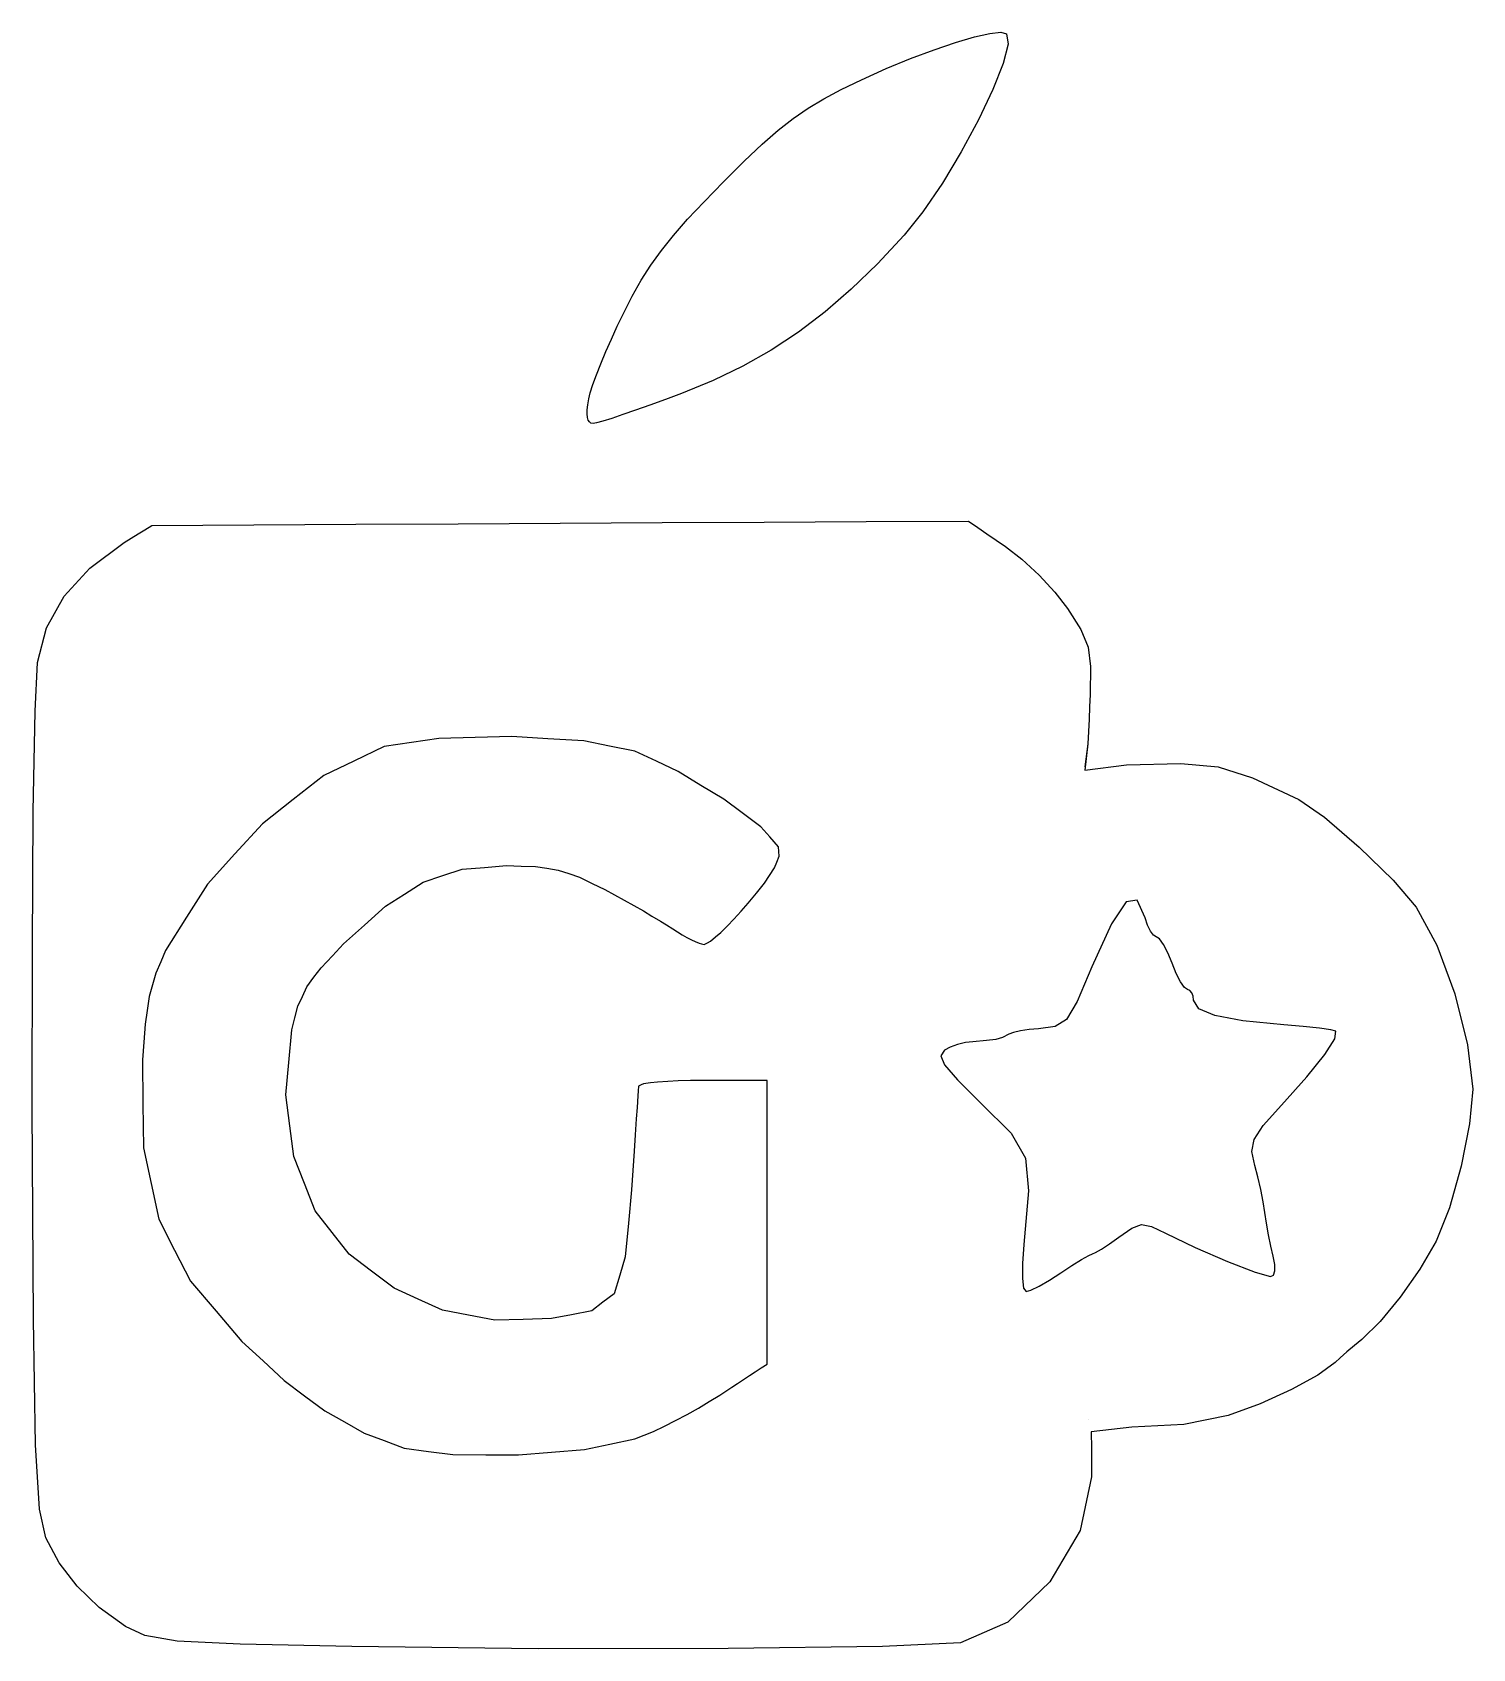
# Model space of a CAD drawing. Extents: x -16.8 to 53, y -27 to 51.3.
import ezdxf

# ---------------------------------------------------------------- set-up
doc = ezdxf.new("R2010")
doc.units = 0
doc.layers.add('Negro', color=7, linetype='CONTINUOUS')

msp = doc.modelspace()

# ---------------------------------------------------------------- linework, layer by layer
at = {"layer": 'Negro', "color": 7}
for points in [[(10.169308, 33.566298), (10.244559, 33.865532), (10.37205, 34.261326), (10.544889, 34.73667), (10.756192, 35.274569), (10.999072, 35.858015), (11.266641, 36.470011), (11.552016, 37.09355), (11.848307, 37.711631), (12.277451, 38.549123), (12.713259, 39.3171), (13.177698, 40.044421), (13.692745, 40.759944), (14.280377, 41.492526), (14.962567, 42.271021), (15.761287, 43.124295), (16.698516, 44.0812), (17.708234, 45.0818), (18.577899, 45.906495), (19.352785, 46.588832), (20.078169, 47.162359), (20.799329, 47.660619), (21.561538, 48.117162), (22.410076, 48.565531), (23.390217, 49.039272), (24.585188, 49.575638), (25.771526, 50.063995), (26.908444, 50.491444), (27.955141, 50.845079), (28.870831, 51.112005), (29.614718, 51.279321), (30.14601, 51.334128), (30.423911, 51.263522), (30.498172, 50.757813), (30.257733, 49.818967), (29.76074, 48.561422), (29.065341, 47.099624), (28.229679, 45.548014), (27.311898, 44.021034), (26.370147, 42.633124), (25.462577, 41.498726), (24.168298, 40.117626), (22.894575, 38.882997), (21.623294, 37.781969), (20.336338, 36.801671), (19.015597, 35.929237), (17.642959, 35.151791), (16.200303, 34.456469), (14.669522, 33.830401), (13.885886, 33.538445), (13.13765, 33.266078), (12.442416, 33.019258), (11.817793, 32.803948), (11.281379, 32.626108), (10.850784, 32.4917), (10.543608, 32.40668), (10.377458, 32.377019), (10.27791, 32.395194), (10.199489, 32.449984), (10.142135, 32.541712), (10.105791, 32.670722), (10.090381, 32.837346), (10.095885, 33.041923), (10.122216, 33.284789), (10.169308, 33.566298)], [(34.368218, 16.855372), (34.213255, 15.574524), (36.235736, 15.825216), (38.8793, 15.895529), (40.674527, 15.735721), (42.33939, 15.201852), (44.591867, 14.149984), (45.829511, 13.289726), (47.51777, 11.835991), (49.166963, 10.236728), (50.287397, 8.939888), (51.277274, 7.095524), (52.147645, 4.734058), (52.770752, 2.268387), (53.018854, 0.111416), (52.871099, -1.572096), (52.463686, -3.618016), (51.890174, -5.638498), (51.244119, -7.245694), (50.452268, -8.613476), (49.509734, -9.968292), (48.534255, -11.154179), (47.643576, -12.015171), (47.282848, -12.310217), (46.919021, -12.619397), (46.594494, -12.906014), (46.35165, -13.13338), (45.518809, -13.743869), (44.233239, -14.448079), (42.710306, -15.139024), (41.165385, -15.709711), (39.012978, -16.14378), (36.502241, -16.261461), (34.524439, -16.486779), (34.547412, -17.298244), (34.54713, -17.755661), (34.546565, -18.213076), (34.546283, -18.67049), (33.983888, -21.276454), (32.519826, -23.762177), (30.48136, -25.713151), (28.195755, -26.714873), (24.413185, -26.895865), (16.934784, -26.99604), (7.710413, -27.002898), (-1.310059, -26.903957), (-1.310088, -26.903957), (-1.310117, -26.903957), (-1.310146, -26.903957), (-1.310207, -26.903999), (-6.719031, -26.783812), (-9.779923, -26.631375), (-11.350447, -26.37008), (-12.288172, -25.923319), (-13.556447, -25.010553), (-14.633182, -23.977126), (-15.50102, -22.842387), (-16.142605, -21.62569), (-16.46084, -20.235728), (-16.650564, -17.128089), (-16.751258, -11.054718), (-16.802399, -0.767557), (-16.801609, 6.942286), (-16.755167, 13.576972), (-16.671108, 18.429097), (-16.557468, 20.791269), (-16.109155, 22.47867), (-15.264016, 24.001228), (-14.012308, 25.37239), (-12.34429, 26.605597), (-12.010069, 26.813431), (-11.675848, 27.021265), (-11.341627, 27.229099), (-11.007406, 27.436933), (-6.059767, 27.463462), (-1.112127, 27.490019), (3.835512, 27.516548), (8.783151, 27.543105), (13.730791, 27.569662), (18.678429, 27.596191), (23.62607, 27.622748), (28.573707, 27.649305), (29.02357, 27.342194), (29.473429, 27.035083), (29.923291, 26.727971), (30.373153, 26.42086), (31.166887, 25.803592), (31.997839, 25.031014), (32.767445, 24.201775), (33.37713, 23.414522), (34.027243, 22.384597), (34.375844, 21.540447), (34.499539, 20.591204), (34.474929, 19.245998), (34.448259, 18.648341), (34.421589, 18.050685), (34.394891, 17.453029), (34.368221, 16.855372), (34.214664, 15.735086)], [(12.412249, -16.836853), (12.857693, -16.655567), (13.303137, -16.474282), (13.839706, -16.213212), (14.376276, -15.952143), (14.936432, -15.646208), (15.496588, -15.340274), (16.012788, -15.024394), (16.528988, -14.708511), (16.814872, -14.521107), (17.100756, -14.333705), (17.38664, -14.146301), (17.672524, -13.958897), (17.95841, -13.771493), (18.244295, -13.584092), (18.530179, -13.396688), (18.816063, -13.209287), (18.816063, -12.349898), (18.816063, -11.490511), (18.816063, -10.631122), (18.816063, -9.771736), (18.816063, -8.912346), (18.816063, -8.05296), (18.816063, -7.193571), (18.816063, -6.334184), (18.816063, -5.474795), (18.816063, -4.615409), (18.816063, -3.756019), (18.816063, -2.896633), (18.816063, -2.037247), (18.816063, -1.17786), (18.816063, -0.318471), (18.816063, 0.540916), (18.42726, 0.540916), (18.038456, 0.540916), (17.649654, 0.540916), (17.260852, 0.540916), (16.872049, 0.540916), (16.483245, 0.540916), (16.094442, 0.540916), (15.705638, 0.540916), (15.101243, 0.530106), (14.496847, 0.519269), (14.000878, 0.489788), (13.504909, 0.460304), (13.16862, 0.416673), (12.832331, 0.373039), (12.706975, 0.319758), (12.581619, 0.266474), (12.566173, 0.025806), (12.550727, -0.214861), (12.513698, -0.768703), (12.476669, -1.322544), (12.423603, -2.107133), (12.370537, -2.891725), (12.306984, -3.824639), (12.243432, -4.757553), (12.093411, -6.381835), (11.94339, -8.006117), (11.67318, -8.901915), (11.402969, -9.797714), (10.857614, -10.214401), (10.312259, -10.631088), (9.336802, -10.818032), (8.361344, -11.004979), (6.9884, -11.042876), (5.615457, -11.080775), (4.347482, -10.835163), (3.079507, -10.589554), (1.905981, -10.057085), (0.732456, -9.524616), (-0.357139, -8.701936), (-1.446734, -7.879255), (-2.266806, -6.829146), (-3.086877, -5.779033), (-3.607035, -4.463088), (-4.127193, -3.147139), (-4.324325, -1.655812), (-4.521457, -0.164485), (-4.372449, 1.41176), (-4.223441, 2.988002), (-4.074407, 3.565189), (-3.925372, 4.142376), (-3.711624, 4.60664), (-3.497876, 5.070904), (-3.151424, 5.534906), (-2.804972, 5.99891), (-2.257824, 6.575312), (-1.710677, 7.151717), (-0.695979, 8.069507), (0.318719, 8.987299), (1.234825, 9.570776), (2.15093, 10.154257), (3.089394, 10.461512), (4.027857, 10.76877), (5.109629, 10.857896), (6.191401, 10.947025), (6.889696, 10.925124), (7.58799, 10.903224), (8.137047, 10.818851), (8.686103, 10.734477), (9.206123, 10.558317), (9.726143, 10.38216), (10.337332, 10.084906), (10.94852, 9.787656), (11.418086, 9.533283), (11.887652, 9.278914), (12.354645, 9.014384), (12.821638, 8.749854), (13.232024, 8.506443), (13.642411, 8.263035), (13.94216, 8.07203), (14.24191, 7.881022), (14.471967, 7.73561), (14.702025, 7.5902), (14.922654, 7.470939), (15.143282, 7.35168), (15.329433, 7.270891), (15.515584, 7.190099), (15.642206, 7.160102), (15.768828, 7.130102), (15.919406, 7.208353), (16.069985, 7.286605), (16.321363, 7.500612), (16.572741, 7.714615), (16.889908, 8.031658), (17.207075, 8.348698), (17.555017, 8.736062), (17.902959, 9.123426), (18.294748, 9.608563), (18.686537, 10.0937), (18.930229, 10.465122), (19.173921, 10.836546), (19.28388, 11.120896), (19.39384, 11.405243), (19.384442, 11.629161), (19.375044, 11.853077), (18.943944, 12.341832), (18.512844, 12.830584), (17.612181, 13.498655), (16.711518, 14.166726), (15.606388, 14.837204), (14.501258, 15.507679), (13.456759, 16.003654), (12.41226, 16.499626), (11.172252, 16.745201), (9.932244, 16.990777), (8.186776, 17.096272), (6.441307, 17.201763), (4.668259, 17.158696), (2.89521, 17.115629), (1.572464, 16.915522), (0.249717, 16.715413), (-1.212785, 16.01284), (-2.675288, 15.310265), (-4.16026, 14.145743), (-5.645233, 12.98122), (-6.980677, 11.515172), (-8.316121, 10.049123), (-9.330037, 8.441972), (-10.343954, 6.834818), (-10.579745, 6.284699), (-10.815536, 5.734578), (-10.975018, 5.168581), (-11.134501, 4.602584), (-11.236556, 3.931395), (-11.338611, 3.260206), (-11.40212, 2.394506), (-11.465629, 1.528803), (-11.43888, -0.602956), (-11.412131, -2.734719), (-11.044538, -4.459529), (-10.676945, -6.184341), (-9.903442, -7.68619), (-9.129939, -9.188038), (-7.885459, -10.650909), (-6.64098, -12.113779), (-5.616404, -13.059842), (-4.591828, -14.005904), (-3.61134, -14.740873), (-2.630851, -15.475842), (-1.669587, -16.016043), (-0.708323, -16.556245), (0.258577, -16.918003), (1.225476, -17.279764), (2.407294, -17.43898), (3.589113, -17.598198), (5.176702, -17.604012), (6.764292, -17.609826), (8.365525, -17.47776), (9.966758, -17.345697), (11.189509, -17.091276), (12.412261, -16.836858), (12.412256, -16.836861), (12.412249, -16.836853)], [(33.053771, -8.785152), (33.591528, -8.429941), (34.059176, -8.139052), (34.406524, -7.942507), (34.583381, -7.87032), (34.740209, -7.806484), (35.033023, -7.632672), (35.419961, -7.375432), (35.859161, -7.06131), (36.499481, -6.618701), (36.965012, -6.449794), (37.445685, -6.538485), (38.13142, -6.868674), (39.564764, -7.563358), (41.132122, -8.244301), (42.471704, -8.762294), (43.221727, -8.968116), (43.357619, -8.896799), (43.425412, -8.695072), (43.422872, -8.381289), (43.347513, -7.973791), (43.238894, -7.500143), (43.127636, -6.945548), (43.026798, -6.379046), (42.949444, -5.869678), (42.8648, -5.346581), (42.744122, -4.742696), (42.603496, -4.132772), (42.459021, -3.591563), (42.31557, -2.907462), (42.420924, -2.332389), (42.868342, -1.655036), (43.751091, -0.664103), (44.982748, 0.712541), (45.854863, 1.797411), (46.335242, 2.546847), (46.391692, 2.917193), (46.145656, 2.989498), (45.588592, 3.073535), (44.803176, 3.158874), (43.872079, 3.235079), (41.882997, 3.424468), (40.522485, 3.677593), (39.741867, 4.007711), (39.492479, 4.428081), (39.469393, 4.625803), (39.40657, 4.787722), (39.313589, 4.897128), (39.200049, 4.937308), (39.049963, 5.038369), (38.857482, 5.313533), (38.647395, 5.720774), (38.444497, 6.218072), (38.240798, 6.715368), (38.02853, 7.122609), (37.83282, 7.397773), (37.678792, 7.498834), (37.54319, 7.57102), (37.39765, 7.767566), (37.259635, 8.058455), (37.146608, 8.413665), (36.759673, 9.270989), (36.228745, 9.187623), (35.509259, 8.122638), (34.556649, 6.035105), (33.842096, 4.369034), (33.329129, 3.495404), (32.784435, 3.143975), (31.974697, 3.0445), (31.525845, 3.00226), (31.103299, 2.937092), (30.754563, 2.857881), (30.527128, 2.773522), (30.22127, 2.624003), (29.896017, 2.528223), (29.451774, 2.465691), (28.78895, 2.415921), (28.42595, 2.36752), (28.046223, 2.273692), (27.6948, 2.147959), (27.416706, 2.003843), (27.237639, 1.732099), (27.422424, 1.286744), (28.045478, 0.559788), (29.181225, -0.556771), (30.641479, -2.021894), (31.345293, -3.225097), (31.487562, -4.808169), (31.263169, -7.412905), (31.193921, -8.330994), (31.189772, -9.054874), (31.248209, -9.529535), (31.366754, -9.699981), (31.60476, -9.627794), (32.002185, -9.431249), (32.503669, -9.140362), (33.053853, -8.785152), (33.053771, -8.785152)], [(34.397625, -15.91805), (34.397625, -15.91805)]]:
    msp.add_lwpolyline(points, dxfattribs=at)

doc.saveas('drawing.dxf')
